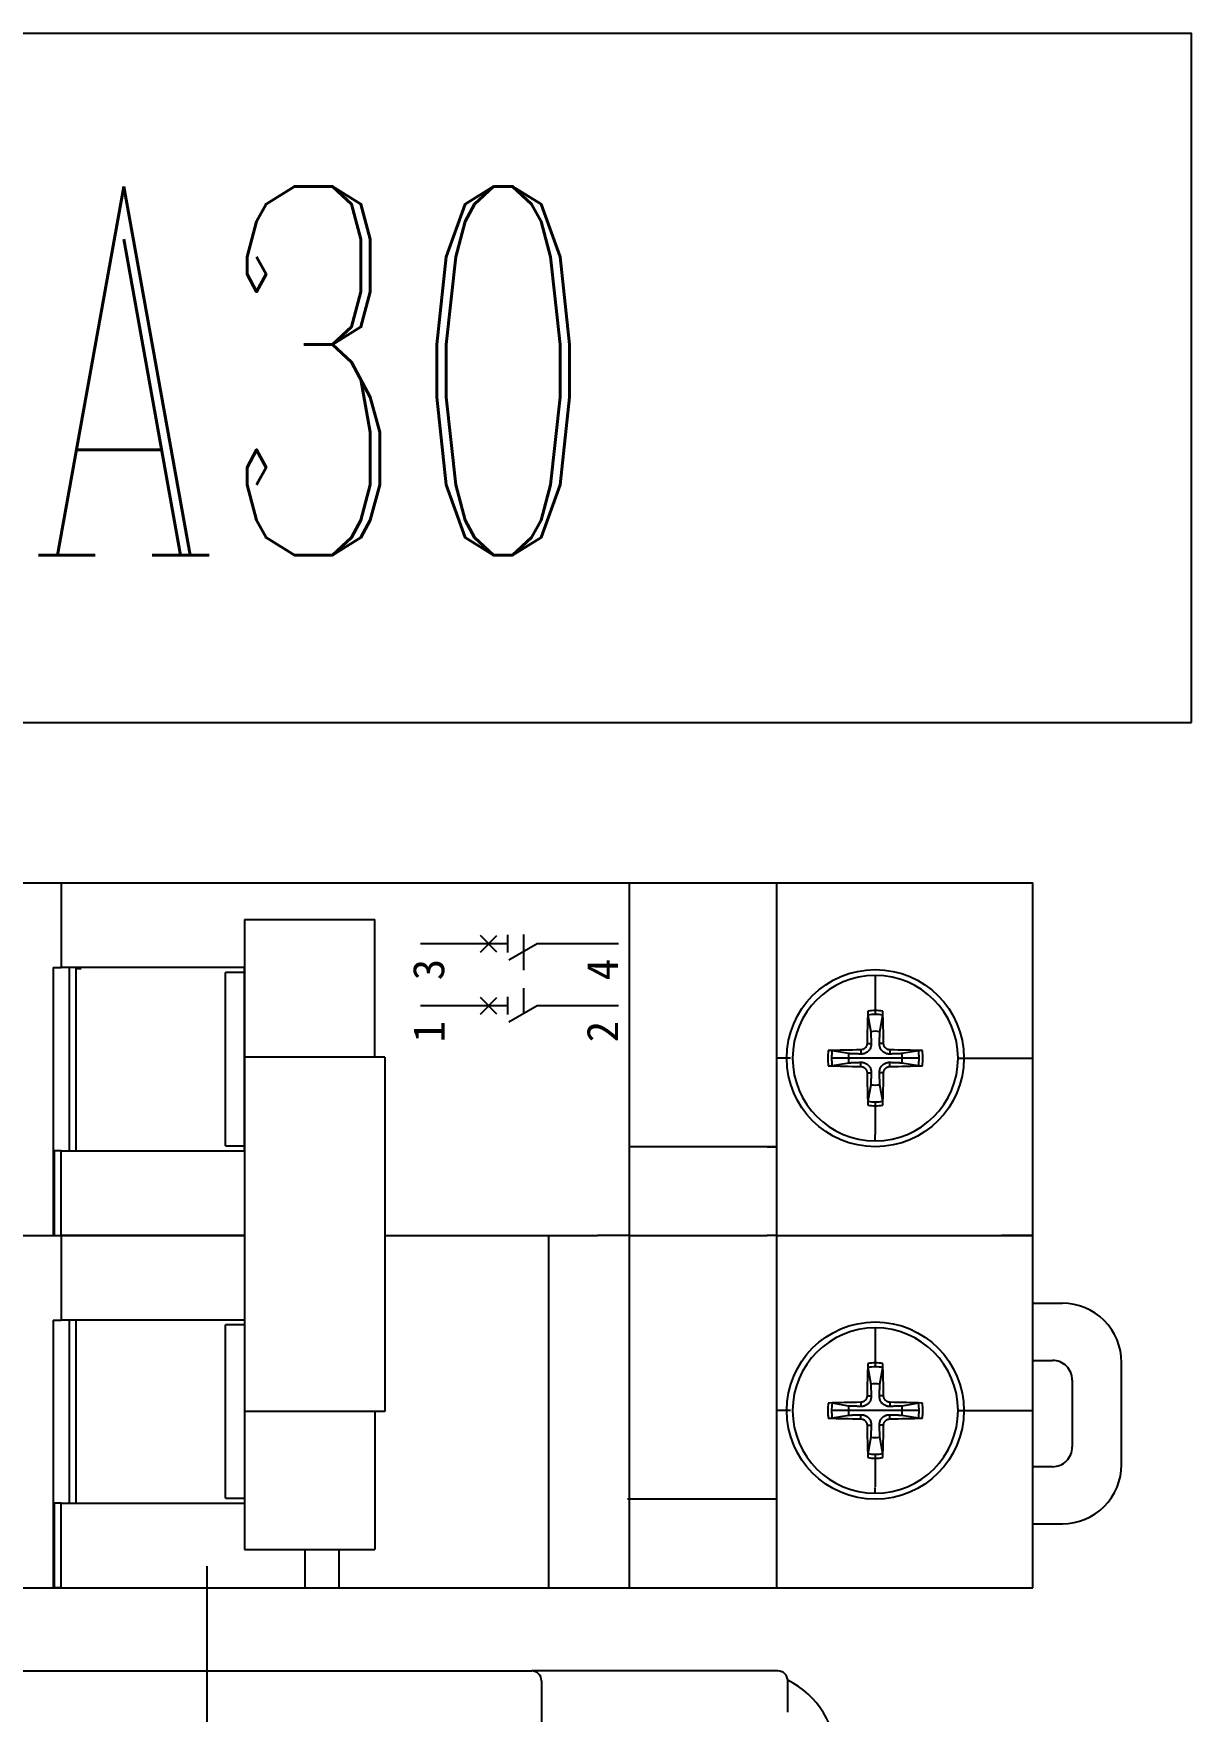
# Model space of a CAD drawing. Extents: x -276 to 10601, y -180 to 3883.
# Drawn here: x 2604 to 2662.8, y 2161.5 to 2246.7 of the extents above; entities that cross this region are included whole.
import ezdxf
from ezdxf.enums import TextEntityAlignment as Align

# ---------------------------------------------------------------- set-up
doc = ezdxf.new("R2010")
doc.units = 0
doc.header["$LTSCALE"] = 10
doc.header["$MEASUREMENT"] = 0
doc.layers.get('0').update_dxf_attribs({"linetype": 'CONTINUOUS'})
doc.layers.add('TEXT', color=2, linetype='CONTINUOUS')
doc.styles.add('CHINA', font='ROMANC.SHX', dxfattribs={"width": 0.8, "bigfont": 'stsl.shx'})

# ---------------------------------------------------------------- blocks, each defined once
blk = doc.blocks.new('MLIBN17G')
for p, q in [((0, 41.95), (0, -41.95)), ((35.8, 41.95), (35.8, -41.95)), ((17.9, 40.35), (17.9, 7.384)), ((13.6, 7.792), (0, 7.792)), ((0, 7.384), (0, 7.723)), ((0, 7.723), (4.3, 7.723)), ((4.3, 7.384), (4.3, 7.723)), ((13.6, 7.792), (13.6, 7.384)), ((31.5, 7.792), (17.9, 7.792)), ((17.9, 7.723), (22.2, 7.723)), ((22.2, 7.384), (22.2, 7.723)), ((31.5, 7.792), (31.5, 7.384)), ((0, 7.384), (4.3, 7.384)), ((4.3, 7.4), (4.3, -1.922)), ((13.6, 6.978), (4.3, 6.978)), ((13.6, -1.922), (13.6, 7.4)), ((17.9, 7.384), (13.6, 7.384)), ((17.9, -1.922), (17.9, 7.4)), ((17.9, 7.4), (17.9, -1.922)), ((17.9, 7.384), (22.2, 7.384)), ((22.2, 7.4), (22.2, -1.922)), ((31.5, 6.978), (22.2, 6.978)), ((31.5, -1.914), (31.5, 7.4)), ((35.8, 7.384), (31.5, 7.384)), ((13.55, 6.65), (4.3, 6.65)), ((31.45, 6.65), (22.2, 6.65)), ((31.45, 6.65), (31.45, 6.38)), ((33.95, -1.922), (1.95, -1.922)), ((1.95, -1.922), (1.95, -8.538)), ((8.95, -9.05), (8.95, -1.922)), ((26.95, -9.05), (26.95, -1.922)), ((33.95, -1.922), (33.95, -8.538)), ((0, -4.993), (1.95, -4.993)), ((1.95, -6.715), (0, -6.715)), ((17.9, -9.05), (17.9, -19.85)), ((17.9, -9.05), (17.9, -19.85)), ((17.9, -9.05), (17.9, -19.85)), ((29.562, -15.296), (29.562, -10.856)), ((32.712, -15.296), (32.712, -10.856)), ((29.143, -13.899), (29.98, -14.736)), ((29.143, -14.736), (29.98, -13.899)), ((32.293, -13.899), (33.13, -14.736)), ((32.293, -14.736), (33.13, -13.899)), ((29.562, -16.784), (28.724, -15.334)), ((29.112, -15.296), (30.012, -15.296)), ((32.712, -16.784), (31.874, -15.334)), ((32.262, -15.296), (33.162, -15.296)), ((30.464, -16.08), (29.155, -16.08)), ((33.189, -16.08), (31.364, -16.08)), ((29.562, -20.914), (29.562, -16.784)), ((32.712, -20.914), (32.712, -16.784)), ((17.9, -17.35), (0, -17.35)), ((17.9, -21.45), (17.9, -19.85)), ((17.9, -21.45), (17.9, -19.85)), ((17.9, -21.45), (17.9, -19.85)), ((17.9, -21.45), (0, -21.45)), ((4.5, -28.45), (4.5, -21.366)), ((17.9, -21.45), (17.9, -28.45)), ((35.8, -21.45), (17.9, -21.45)), ((22.4, -28.45), (22.4, -21.45)), ((0, -28.95), (17.9, -28.95)), ((4.5, -28.95), (4.5, -28.45)), ((9, -29.65), (9, -28.95)), ((17.9, -28.95), (17.9, -28.45)), ((17.9, -28.95), (17.9, -40.35)), ((17.9, -28.95), (35.8, -28.95)), ((22.4, -28.45), (22.4, -28.95)), ((22.4, -28.95), (22.4, -28.45)), ((26.9, -29.65), (26.9, -28.95)), ((8.624, -31.761), (8.768, -32.603)), ((9, -32.584), (9, -31.729)), ((9.232, -32.603), (9.376, -31.761)), ((26.524, -31.761), (26.668, -32.603)), ((26.9, -32.584), (26.9, -31.729)), ((27.132, -32.603), (27.276, -31.761)), ((8.578, -33.206), (8.792, -33.207)), ((9, -33.95), (9, -32.584)), ((9.422, -33.206), (9.208, -33.207)), ((26.478, -33.206), (26.692, -33.207)), ((26.9, -33.95), (26.9, -32.584)), ((27.322, -33.206), (27.108, -33.207)), ((4.8, -33.95), (5.1, -33.95)), ((6.58, -33.95), (5.12, -33.95)), ((6.779, -33.95), (6.58, -33.95)), ((7.653, -33.718), (6.811, -33.574)), ((8.256, -33.528), (8.257, -33.742)), ((9, -35.316), (9, -33.95)), ((9.744, -33.528), (9.743, -33.742)), ((11.189, -33.574), (10.347, -33.718)), ((11.42, -33.95), (11.221, -33.95)), ((12.88, -33.95), (11.42, -33.95)), ((13.2, -33.95), (12.9, -33.95)), ((22.7, -33.95), (23, -33.95)), ((24.48, -33.95), (23.02, -33.95)), ((24.679, -33.95), (24.48, -33.95)), ((25.553, -33.718), (24.711, -33.574)), ((26.156, -33.528), (26.157, -33.742)), ((26.9, -35.316), (26.9, -33.95)), ((27.644, -33.528), (27.643, -33.742)), ((29.089, -33.574), (28.247, -33.718)), ((29.32, -33.95), (29.121, -33.95)), ((30.78, -33.95), (29.32, -33.95)), ((31.1, -33.95), (30.8, -33.95)), ((6.811, -34.326), (7.653, -34.182)), ((8.256, -34.372), (8.257, -34.158)), ((8.578, -34.694), (8.792, -34.693)), ((9.422, -34.694), (9.208, -34.693)), ((9.744, -34.372), (9.743, -34.158)), ((10.347, -34.182), (11.189, -34.326)), ((24.711, -34.326), (25.553, -34.182)), ((26.156, -34.372), (26.157, -34.158)), ((26.478, -34.694), (26.692, -34.693)), ((27.322, -34.694), (27.108, -34.693)), ((27.644, -34.372), (27.643, -34.158)), ((28.247, -34.182), (29.089, -34.326)), ((8.768, -35.297), (8.624, -36.139)), ((9, -36.171), (9, -35.316)), ((9.376, -36.139), (9.232, -35.297)), ((26.668, -35.297), (26.524, -36.139)), ((26.9, -36.171), (26.9, -35.316)), ((27.276, -36.139), (27.132, -35.297)), ((9, -38.15), (9, -41.95)), ((26.9, -38.15), (26.9, -41.95)), ((17.9, -41.95), (17.9, -40.35)), ((17.9, -40.35), (17.9, -41.95)), ((0, -41.95), (35.8, -41.95)), ((3.25, -41.95), (3.25, -43.45)), ((6.15, -42.95), (6.15, -41.95)), ((11.55, -41.95), (11.55, -42.95)), ((14.45, -41.95), (14.45, -43.45)), ((10.55, -43.95), (7.15, -43.95)), ((6.25, -46.45), (11.45, -46.45))]:
    blk.add_line(p, q)
for p, q in [((4.55, -0.946), (13.35, -0.946)), ((4.55, -0.946), (4.55, -1.914)), ((13.35, -1.914), (13.35, -0.946)), ((22.45, -0.946), (31.25, -0.946)), ((22.45, -0.946), (22.45, -1.914)), ((31.25, -1.914), (31.25, -0.946)), ((22.2, -1.914), (31.5, -1.914)), ((8.95, -8.538), (1.95, -8.538)), ((26.95, -9.05), (8.95, -9.05)), ((26.95, -8.538), (33.95, -8.538))]:
    blk.add_line(p, q).dxf.unprotected_set("ltscale", 0)
for points in [[(8.578, -33.206), (8.577, -33.226), (8.575, -33.247), (8.571, -33.267), (8.566, -33.288), (8.56, -33.308), (8.552, -33.328), (8.543, -33.348), (8.533, -33.366), (8.522, -33.384), (8.51, -33.401), (8.496, -33.417), (8.482, -33.432), (8.468, -33.446), (8.452, -33.459), (8.435, -33.472), (8.417, -33.483), (8.398, -33.493), (8.378, -33.502), (8.358, -33.51), (8.338, -33.516), (8.317, -33.521), (8.297, -33.525), (8.276, -33.527), (8.256, -33.528)], [(8.792, -33.207), (8.792, -33.242), (8.79, -33.276), (8.786, -33.31), (8.779, -33.344), (8.771, -33.376), (8.76, -33.409), (8.747, -33.441), (8.731, -33.474), (8.712, -33.507), (8.691, -33.537), (8.668, -33.566), (8.643, -33.593), (8.616, -33.618), (8.587, -33.641), (8.557, -33.662), (8.524, -33.681), (8.491, -33.697), (8.459, -33.71), (8.426, -33.721), (8.394, -33.729), (8.36, -33.736), (8.326, -33.74), (8.292, -33.742), (8.257, -33.742)], [(8.768, -32.603), (8.77, -32.645), (8.771, -32.685), (8.773, -32.722), (8.774, -32.757), (8.776, -32.79), (8.777, -32.822), (8.778, -32.853), (8.779, -32.881), (8.78, -32.909), (8.781, -32.935), (8.782, -32.96), (8.783, -32.984), (8.784, -33.007), (8.785, -33.029), (8.786, -33.05), (8.787, -33.07), (8.787, -33.09), (8.788, -33.108), (8.789, -33.126), (8.79, -33.144), (8.79, -33.16), (8.791, -33.177), (8.791, -33.192), (8.792, -33.207)], [(9.208, -33.207), (9.209, -33.192), (9.209, -33.177), (9.21, -33.16), (9.21, -33.144), (9.211, -33.126), (9.212, -33.108), (9.213, -33.09), (9.213, -33.07), (9.214, -33.05), (9.215, -33.029), (9.216, -33.007), (9.217, -32.984), (9.218, -32.96), (9.219, -32.935), (9.22, -32.909), (9.221, -32.881), (9.222, -32.853), (9.223, -32.822), (9.224, -32.79), (9.226, -32.757), (9.227, -32.722), (9.229, -32.685), (9.23, -32.645), (9.232, -32.603)], [(9.743, -33.742), (9.708, -33.742), (9.674, -33.74), (9.64, -33.736), (9.606, -33.729), (9.574, -33.721), (9.541, -33.71), (9.509, -33.697), (9.476, -33.681), (9.443, -33.662), (9.413, -33.641), (9.384, -33.618), (9.357, -33.593), (9.332, -33.566), (9.309, -33.537), (9.288, -33.507), (9.269, -33.474), (9.253, -33.441), (9.24, -33.409), (9.229, -33.376), (9.221, -33.344), (9.214, -33.31), (9.21, -33.276), (9.208, -33.242), (9.208, -33.207)], [(9.744, -33.528), (9.724, -33.527), (9.703, -33.525), (9.683, -33.521), (9.662, -33.516), (9.642, -33.51), (9.622, -33.502), (9.602, -33.493), (9.584, -33.483), (9.566, -33.472), (9.549, -33.46), (9.533, -33.446), (9.518, -33.432), (9.504, -33.418), (9.491, -33.402), (9.478, -33.385), (9.467, -33.367), (9.457, -33.348), (9.448, -33.328), (9.44, -33.308), (9.434, -33.288), (9.429, -33.267), (9.425, -33.247), (9.423, -33.226), (9.422, -33.206)], [(26.478, -33.206), (26.477, -33.226), (26.475, -33.247), (26.471, -33.267), (26.466, -33.288), (26.46, -33.308), (26.452, -33.328), (26.443, -33.348), (26.433, -33.366), (26.422, -33.384), (26.41, -33.401), (26.396, -33.417), (26.382, -33.432), (26.368, -33.446), (26.352, -33.459), (26.335, -33.472), (26.317, -33.483), (26.298, -33.493), (26.278, -33.502), (26.258, -33.51), (26.238, -33.516), (26.217, -33.521), (26.197, -33.525), (26.176, -33.527), (26.156, -33.528)], [(26.692, -33.207), (26.692, -33.242), (26.69, -33.276), (26.686, -33.31), (26.679, -33.344), (26.671, -33.376), (26.66, -33.409), (26.647, -33.441), (26.631, -33.474), (26.612, -33.507), (26.591, -33.537), (26.568, -33.566), (26.543, -33.593), (26.516, -33.618), (26.487, -33.641), (26.457, -33.662), (26.424, -33.681), (26.391, -33.697), (26.359, -33.71), (26.326, -33.721), (26.294, -33.729), (26.26, -33.736), (26.226, -33.74), (26.192, -33.742), (26.157, -33.742)], [(26.668, -32.603), (26.67, -32.645), (26.671, -32.685), (26.673, -32.722), (26.674, -32.757), (26.676, -32.79), (26.677, -32.822), (26.678, -32.853), (26.679, -32.881), (26.68, -32.909), (26.681, -32.935), (26.682, -32.96), (26.683, -32.984), (26.684, -33.007), (26.685, -33.029), (26.686, -33.05), (26.687, -33.07), (26.687, -33.09), (26.688, -33.108), (26.689, -33.126), (26.69, -33.144), (26.69, -33.16), (26.691, -33.177), (26.691, -33.192), (26.692, -33.207)], [(27.108, -33.207), (27.109, -33.192), (27.109, -33.177), (27.11, -33.16), (27.11, -33.144), (27.111, -33.126), (27.112, -33.108), (27.113, -33.09), (27.113, -33.07), (27.114, -33.05), (27.115, -33.029), (27.116, -33.007), (27.117, -32.984), (27.118, -32.96), (27.119, -32.935), (27.12, -32.909), (27.121, -32.881), (27.122, -32.853), (27.123, -32.822), (27.124, -32.79), (27.126, -32.757), (27.127, -32.722), (27.129, -32.685), (27.13, -32.645), (27.132, -32.603)], [(27.643, -33.742), (27.608, -33.742), (27.574, -33.74), (27.54, -33.736), (27.506, -33.729), (27.474, -33.721), (27.441, -33.71), (27.409, -33.697), (27.376, -33.681), (27.343, -33.662), (27.313, -33.641), (27.284, -33.618), (27.257, -33.593), (27.232, -33.566), (27.209, -33.537), (27.188, -33.507), (27.169, -33.474), (27.153, -33.441), (27.14, -33.409), (27.129, -33.376), (27.121, -33.344), (27.114, -33.31), (27.11, -33.276), (27.108, -33.242), (27.108, -33.207)], [(27.644, -33.528), (27.624, -33.527), (27.603, -33.525), (27.583, -33.521), (27.562, -33.516), (27.542, -33.51), (27.522, -33.502), (27.502, -33.493), (27.484, -33.483), (27.466, -33.472), (27.449, -33.46), (27.433, -33.446), (27.418, -33.432), (27.404, -33.418), (27.391, -33.402), (27.378, -33.385), (27.367, -33.367), (27.357, -33.348), (27.348, -33.328), (27.34, -33.308), (27.334, -33.288), (27.329, -33.267), (27.325, -33.247), (27.323, -33.226), (27.322, -33.206)], [(8.257, -33.742), (8.242, -33.741), (8.227, -33.741), (8.21, -33.74), (8.194, -33.74), (8.176, -33.739), (8.158, -33.738), (8.14, -33.737), (8.12, -33.737), (8.1, -33.736), (8.079, -33.735), (8.057, -33.734), (8.034, -33.733), (8.01, -33.732), (7.985, -33.731), (7.959, -33.73), (7.931, -33.729), (7.903, -33.728), (7.872, -33.727), (7.84, -33.726), (7.807, -33.724), (7.772, -33.723), (7.735, -33.721), (7.695, -33.72), (7.653, -33.718)], [(10.347, -33.718), (10.305, -33.72), (10.265, -33.721), (10.228, -33.723), (10.193, -33.724), (10.16, -33.726), (10.128, -33.727), (10.097, -33.728), (10.069, -33.729), (10.041, -33.73), (10.015, -33.731), (9.99, -33.732), (9.966, -33.733), (9.943, -33.734), (9.921, -33.735), (9.9, -33.736), (9.88, -33.737), (9.86, -33.737), (9.842, -33.738), (9.824, -33.739), (9.806, -33.74), (9.79, -33.74), (9.773, -33.741), (9.758, -33.741), (9.743, -33.742)], [(11.39, -33.568), (11.38, -33.567), (11.37, -33.567), (11.36, -33.567), (11.35, -33.567), (11.341, -33.567), (11.331, -33.567), (11.321, -33.567), (11.312, -33.567), (11.302, -33.567), (11.292, -33.567), (11.282, -33.567), (11.274, -33.567), (11.265, -33.568), (11.256, -33.568), (11.248, -33.568), (11.239, -33.569), (11.231, -33.569), (11.224, -33.57), (11.217, -33.57), (11.211, -33.571), (11.205, -33.572), (11.199, -33.572), (11.194, -33.573), (11.189, -33.574)], [(26.157, -33.742), (26.142, -33.741), (26.127, -33.741), (26.11, -33.74), (26.094, -33.74), (26.076, -33.739), (26.058, -33.738), (26.04, -33.737), (26.02, -33.737), (26, -33.736), (25.979, -33.735), (25.957, -33.734), (25.934, -33.733), (25.91, -33.732), (25.885, -33.731), (25.859, -33.73), (25.831, -33.729), (25.803, -33.728), (25.772, -33.727), (25.74, -33.726), (25.707, -33.724), (25.672, -33.723), (25.635, -33.721), (25.595, -33.72), (25.553, -33.718)], [(28.247, -33.718), (28.205, -33.72), (28.165, -33.721), (28.128, -33.723), (28.093, -33.724), (28.06, -33.726), (28.028, -33.727), (27.997, -33.728), (27.969, -33.729), (27.941, -33.73), (27.915, -33.731), (27.89, -33.732), (27.866, -33.733), (27.843, -33.734), (27.821, -33.735), (27.8, -33.736), (27.78, -33.737), (27.76, -33.737), (27.742, -33.738), (27.724, -33.739), (27.706, -33.74), (27.69, -33.74), (27.673, -33.741), (27.658, -33.741), (27.643, -33.742)], [(29.29, -33.568), (29.28, -33.567), (29.27, -33.567), (29.26, -33.567), (29.25, -33.567), (29.241, -33.567), (29.231, -33.567), (29.221, -33.567), (29.212, -33.567), (29.202, -33.567), (29.192, -33.567), (29.182, -33.567), (29.174, -33.567), (29.165, -33.568), (29.156, -33.568), (29.148, -33.568), (29.139, -33.569), (29.131, -33.569), (29.124, -33.57), (29.117, -33.57), (29.111, -33.571), (29.105, -33.572), (29.099, -33.572), (29.094, -33.573), (29.089, -33.574)], [(7.653, -34.182), (7.695, -34.18), (7.735, -34.179), (7.772, -34.177), (7.807, -34.176), (7.84, -34.174), (7.872, -34.173), (7.903, -34.172), (7.931, -34.171), (7.959, -34.17), (7.985, -34.169), (8.01, -34.168), (8.034, -34.167), (8.057, -34.166), (8.079, -34.165), (8.1, -34.164), (8.12, -34.163), (8.14, -34.163), (8.158, -34.162), (8.176, -34.161), (8.194, -34.16), (8.21, -34.16), (8.227, -34.159), (8.242, -34.159), (8.257, -34.158)], [(8.256, -34.372), (8.276, -34.373), (8.297, -34.375), (8.317, -34.379), (8.338, -34.384), (8.358, -34.39), (8.378, -34.398), (8.398, -34.407), (8.416, -34.417), (8.434, -34.428), (8.451, -34.44), (8.467, -34.454), (8.482, -34.468), (8.496, -34.482), (8.509, -34.498), (8.522, -34.515), (8.533, -34.533), (8.543, -34.552), (8.552, -34.572), (8.56, -34.592), (8.566, -34.612), (8.571, -34.633), (8.575, -34.653), (8.577, -34.674), (8.578, -34.694)], [(8.257, -34.158), (8.292, -34.158), (8.326, -34.16), (8.36, -34.164), (8.394, -34.171), (8.426, -34.179), (8.459, -34.19), (8.491, -34.203), (8.524, -34.219), (8.557, -34.238), (8.587, -34.259), (8.616, -34.282), (8.643, -34.307), (8.668, -34.334), (8.691, -34.363), (8.712, -34.393), (8.731, -34.426), (8.747, -34.459), (8.76, -34.491), (8.771, -34.524), (8.779, -34.556), (8.786, -34.59), (8.79, -34.624), (8.792, -34.658), (8.792, -34.693)], [(8.792, -34.693), (8.791, -34.708), (8.791, -34.723), (8.79, -34.74), (8.79, -34.756), (8.789, -34.774), (8.788, -34.792), (8.787, -34.81), (8.787, -34.83), (8.786, -34.85), (8.785, -34.871), (8.784, -34.893), (8.783, -34.916), (8.782, -34.94), (8.781, -34.965), (8.78, -34.991), (8.779, -35.019), (8.778, -35.047), (8.777, -35.078), (8.776, -35.11), (8.774, -35.143), (8.773, -35.178), (8.771, -35.215), (8.77, -35.255), (8.768, -35.297)], [(9.208, -34.693), (9.208, -34.658), (9.21, -34.624), (9.214, -34.59), (9.221, -34.556), (9.229, -34.524), (9.24, -34.491), (9.253, -34.459), (9.269, -34.426), (9.288, -34.393), (9.309, -34.363), (9.332, -34.334), (9.357, -34.307), (9.384, -34.282), (9.413, -34.259), (9.443, -34.238), (9.476, -34.219), (9.509, -34.203), (9.541, -34.19), (9.574, -34.179), (9.606, -34.171), (9.64, -34.164), (9.674, -34.16), (9.708, -34.158), (9.743, -34.158)], [(9.232, -35.297), (9.23, -35.255), (9.229, -35.215), (9.227, -35.178), (9.226, -35.143), (9.224, -35.11), (9.223, -35.078), (9.222, -35.047), (9.221, -35.019), (9.22, -34.991), (9.219, -34.965), (9.218, -34.94), (9.217, -34.916), (9.216, -34.893), (9.215, -34.871), (9.214, -34.85), (9.213, -34.83), (9.213, -34.81), (9.212, -34.792), (9.211, -34.774), (9.21, -34.756), (9.21, -34.74), (9.209, -34.723), (9.209, -34.708), (9.208, -34.693)], [(9.422, -34.694), (9.423, -34.674), (9.425, -34.653), (9.429, -34.633), (9.434, -34.612), (9.44, -34.592), (9.448, -34.572), (9.457, -34.552), (9.467, -34.534), (9.478, -34.516), (9.49, -34.499), (9.504, -34.483), (9.518, -34.468), (9.532, -34.454), (9.548, -34.441), (9.565, -34.428), (9.583, -34.417), (9.602, -34.407), (9.622, -34.398), (9.642, -34.39), (9.662, -34.384), (9.683, -34.379), (9.703, -34.375), (9.724, -34.373), (9.744, -34.372)], [(9.743, -34.158), (9.758, -34.159), (9.773, -34.159), (9.79, -34.16), (9.806, -34.16), (9.824, -34.161), (9.842, -34.162), (9.86, -34.163), (9.88, -34.163), (9.9, -34.164), (9.921, -34.165), (9.943, -34.166), (9.966, -34.167), (9.99, -34.168), (10.015, -34.169), (10.041, -34.17), (10.069, -34.171), (10.097, -34.172), (10.128, -34.173), (10.16, -34.174), (10.193, -34.176), (10.228, -34.177), (10.265, -34.179), (10.305, -34.18), (10.347, -34.182)], [(24.51, -34.332), (24.52, -34.333), (24.53, -34.333), (24.54, -34.333), (24.55, -34.333), (24.559, -34.333), (24.569, -34.333), (24.579, -34.333), (24.588, -34.333), (24.598, -34.333), (24.608, -34.333), (24.618, -34.333), (24.626, -34.333), (24.635, -34.332), (24.644, -34.332), (24.652, -34.332), (24.661, -34.331), (24.669, -34.331), (24.676, -34.33), (24.683, -34.33), (24.689, -34.329), (24.695, -34.328), (24.701, -34.328), (24.706, -34.327), (24.711, -34.326)], [(25.553, -34.182), (25.595, -34.18), (25.635, -34.179), (25.672, -34.177), (25.707, -34.176), (25.74, -34.174), (25.772, -34.173), (25.803, -34.172), (25.831, -34.171), (25.859, -34.17), (25.885, -34.169), (25.91, -34.168), (25.934, -34.167), (25.957, -34.166), (25.979, -34.165), (26, -34.164), (26.02, -34.163), (26.04, -34.163), (26.058, -34.162), (26.076, -34.161), (26.094, -34.16), (26.11, -34.16), (26.127, -34.159), (26.142, -34.159), (26.157, -34.158)], [(26.156, -34.372), (26.176, -34.373), (26.197, -34.375), (26.217, -34.379), (26.238, -34.384), (26.258, -34.39), (26.278, -34.398), (26.298, -34.407), (26.316, -34.417), (26.334, -34.428), (26.351, -34.44), (26.367, -34.454), (26.382, -34.468), (26.396, -34.482), (26.409, -34.498), (26.422, -34.515), (26.433, -34.533), (26.443, -34.552), (26.452, -34.572), (26.46, -34.592), (26.466, -34.612), (26.471, -34.633), (26.475, -34.653), (26.477, -34.674), (26.478, -34.694)], [(26.157, -34.158), (26.192, -34.158), (26.226, -34.16), (26.26, -34.164), (26.294, -34.171), (26.326, -34.179), (26.359, -34.19), (26.391, -34.203), (26.424, -34.219), (26.457, -34.238), (26.487, -34.259), (26.516, -34.282), (26.543, -34.307), (26.568, -34.334), (26.591, -34.363), (26.612, -34.393), (26.631, -34.426), (26.647, -34.459), (26.66, -34.491), (26.671, -34.524), (26.679, -34.556), (26.686, -34.59), (26.69, -34.624), (26.692, -34.658), (26.692, -34.693)], [(26.692, -34.693), (26.691, -34.708), (26.691, -34.723), (26.69, -34.74), (26.69, -34.756), (26.689, -34.774), (26.688, -34.792), (26.687, -34.81), (26.687, -34.83), (26.686, -34.85), (26.685, -34.871), (26.684, -34.893), (26.683, -34.916), (26.682, -34.94), (26.681, -34.965), (26.68, -34.991), (26.679, -35.019), (26.678, -35.047), (26.677, -35.078), (26.676, -35.11), (26.674, -35.143), (26.673, -35.178), (26.671, -35.215), (26.67, -35.255), (26.668, -35.297)], [(27.108, -34.693), (27.108, -34.658), (27.11, -34.624), (27.114, -34.59), (27.121, -34.556), (27.129, -34.524), (27.14, -34.491), (27.153, -34.459), (27.169, -34.426), (27.188, -34.393), (27.209, -34.363), (27.232, -34.334), (27.257, -34.307), (27.284, -34.282), (27.313, -34.259), (27.343, -34.238), (27.376, -34.219), (27.409, -34.203), (27.441, -34.19), (27.474, -34.179), (27.506, -34.171), (27.54, -34.164), (27.574, -34.16), (27.608, -34.158), (27.643, -34.158)], [(27.132, -35.297), (27.13, -35.255), (27.129, -35.215), (27.127, -35.178), (27.126, -35.143), (27.124, -35.11), (27.123, -35.078), (27.122, -35.047), (27.121, -35.019), (27.12, -34.991), (27.119, -34.965), (27.118, -34.94), (27.117, -34.916), (27.116, -34.893), (27.115, -34.871), (27.114, -34.85), (27.113, -34.83), (27.113, -34.81), (27.112, -34.792), (27.111, -34.774), (27.11, -34.756), (27.11, -34.74), (27.109, -34.723), (27.109, -34.708), (27.108, -34.693)], [(27.322, -34.694), (27.323, -34.674), (27.325, -34.653), (27.329, -34.633), (27.334, -34.612), (27.34, -34.592), (27.348, -34.572), (27.357, -34.552), (27.367, -34.534), (27.378, -34.516), (27.39, -34.499), (27.404, -34.483), (27.418, -34.468), (27.432, -34.454), (27.448, -34.441), (27.465, -34.428), (27.483, -34.417), (27.502, -34.407), (27.522, -34.398), (27.542, -34.39), (27.562, -34.384), (27.583, -34.379), (27.603, -34.375), (27.624, -34.373), (27.644, -34.372)], [(27.643, -34.158), (27.658, -34.159), (27.673, -34.159), (27.69, -34.16), (27.706, -34.16), (27.724, -34.161), (27.742, -34.162), (27.76, -34.163), (27.78, -34.163), (27.8, -34.164), (27.821, -34.165), (27.843, -34.166), (27.866, -34.167), (27.89, -34.168), (27.915, -34.169), (27.941, -34.17), (27.969, -34.171), (27.997, -34.172), (28.028, -34.173), (28.06, -34.174), (28.093, -34.176), (28.128, -34.177), (28.165, -34.179), (28.205, -34.18), (28.247, -34.182)]]:
    blk.add_lwpolyline(points)
for centre in [(9, -33.95), (26.9, -33.95)]:
    blk.add_circle(centre, 4.5)
for centre, radius, start, end in [((9, -33.95), 4.2, 90, 180), ((9, -33.95), 4.2, 0, 90), ((26.9, -33.95), 4.2, 90, 180), ((26.9, -33.95), 4.2, 0, 90), ((9, -33.949), 2.419, 80.90594, 99.09404), ((26.9, -33.949), 2.419, 80.90594, 99.09404), ((9, -33.953), 2.224, 90.00314, 99.74458), ((9, -33.953), 2.224, 80.25543, 89.99686), ((26.9, -33.953), 2.224, 90.00314, 99.74458), ((26.9, -33.953), 2.224, 80.25543, 89.99686), ((9, -33.95), 1.366, 90, 99.76664), ((9, -33.95), 1.366, 80.23336, 90), ((26.9, -33.95), 1.366, 90, 99.76664), ((26.9, -33.95), 1.366, 80.23336, 90), ((9, -33.95), 4.2, 180, 270), ((8.999, -33.95), 2.418, 170.90452, 180.00137), ((8.999, -33.95), 2.418, 179.99859, 189.09545), ((9.003, -33.95), 2.224, 170.25543, 179.99686), ((9.003, -33.95), 2.224, 180.00314, 189.74458), ((9, -33.95), 1.366, 170.23336, 189.76664), ((9, -33.95), 4.2, 270, 0), ((9, -33.95), 1.366, 350.23336, 9.76664), ((8.997, -33.95), 2.224, 0.00314, 9.74458), ((8.997, -33.95), 2.224, 350.25543, 359.99686), ((9.001, -33.95), 2.418, 359.99859, 9.09545), ((9.001, -33.95), 2.418, 350.90452, 0.00137), ((26.9, -33.95), 4.2, 180, 270), ((26.899, -33.95), 2.418, 170.90452, 180.00137), ((26.899, -33.95), 2.418, 179.99859, 189.09545), ((26.903, -33.95), 2.224, 170.25543, 179.99686), ((26.903, -33.95), 2.224, 180.00314, 189.74458), ((26.9, -33.95), 1.366, 170.23336, 189.76664), ((26.9, -33.95), 4.2, 270, 0), ((26.9, -33.95), 1.366, 350.23336, 9.76664), ((26.897, -33.95), 2.224, 0.00314, 9.74458), ((26.897, -33.95), 2.224, 350.25543, 359.99686), ((26.901, -33.95), 2.418, 359.99859, 9.09545), ((26.901, -33.95), 2.418, 350.90452, 0.00137), ((9, -33.95), 1.366, 260.23336, 270), ((9, -33.95), 1.366, 270, 279.76664), ((26.9, -33.95), 1.366, 260.23336, 270), ((26.9, -33.95), 1.366, 270, 279.76664), ((9, -33.951), 2.419, 260.90594, 279.09404), ((9, -33.947), 2.224, 260.25543, 269.99686), ((9, -33.947), 2.224, 270.00314, 279.74458), ((26.9, -33.951), 2.419, 260.90594, 279.09404), ((26.9, -33.947), 2.224, 260.25543, 269.99686), ((26.9, -33.947), 2.224, 270.00314, 279.74458), ((6.25, -43.45), 3, 180, 225), ((7.15, -42.95), 1, 180, 225), ((10.55, -42.95), 1, 315, 0), ((11.45, -43.45), 3, 315, 0), ((7.15, -42.95), 1, 225, 269.99999), ((10.55, -42.95), 1, 270, 315), ((6.25, -43.45), 3, 225, 270), ((11.45, -43.45), 3, 270, 315)]:
    blk.add_arc(centre, radius, start, end)
for centre, major_axis, start_param, end_param in [((9.267, -33.951), (-0.052, -7.993), 4.409166, 4.619534), ((8.733, -33.951), (-0.052, 7.993), 4.805244, 5.015612), ((27.167, -33.951), (-0.052, -7.993), 4.409166, 4.619534), ((26.633, -33.951), (-0.052, 7.993), 4.805244, 5.015612), ((9.001, -34.217), (-7.993, -0.052), 4.805244, 5.015612), ((8.999, -34.217), (-7.993, 0.052), 4.409166, 4.619534), ((26.901, -34.217), (-7.993, -0.052), 4.805244, 5.015612), ((26.899, -34.217), (-7.993, 0.052), 4.409166, 4.619534), ((9.001, -33.683), (7.993, -0.052), 4.409166, 4.619534), ((9.267, -33.949), (0.052, -7.993), 4.805244, 5.015612), ((8.733, -33.949), (0.052, 7.993), 4.409166, 4.619534), ((8.999, -33.683), (7.993, 0.052), 4.805244, 5.015612), ((26.901, -33.683), (7.993, -0.052), 4.409166, 4.619534), ((27.167, -33.949), (0.052, -7.993), 4.805244, 5.015612), ((26.633, -33.949), (0.052, 7.993), 4.409166, 4.619534), ((26.899, -33.683), (7.993, 0.052), 4.805244, 5.015612)]:
    blk.add_ellipse(centre, major_axis=major_axis, ratio=0.087156, start_param=start_param, end_param=end_param)
at = {"char_height": 1.6, "width": 1.8, "attachment_point": 5}
for s, insert in [('1', (28.251, -11.276)), ('3', (31.401, -11.276)), ('2', (28.251, -20.091)), ('4', (31.401, -20.091))]:
    blk.add_mtext(s, dxfattribs=dict(at, insert=insert))
blk = doc.blocks.new('MLIBM60A')
at = {"color": 7}
for p, q in [((43, 16.5), (43, -16.5)), ((42.5, -17), (0.5, -17)), ((43, -29), (43, -16.5)), ((40.9, -29.5), (42.5, -29.5))]:
    blk.add_line(p, q, dxfattribs=at)
blk.add_line((48.32, 0), (-4.74, 0))
for centre, radius, end in [((42.5, -16.5), 0.5, 0), ((38.5, -27.5), 4.5, 333.62643), ((42.5, -29), 0.5, 0)]:
    blk.add_arc(centre, radius, 270, end, dxfattribs=at)
blk = doc.blocks.new('A$C5D0B725F')
at = {"ltscale": 0.5}
blk.add_lwpolyline([(100, 0), (100, 35), (0, 35), (0, 0)], close=True, dxfattribs=at)
at = {"layer": 'TEXT', "style": 'CHINA', "width": 0.6}
blk.add_text('PA30', height=18.7281, dxfattribs=at).set_placement((50.121, 8.505), align=Align.CENTER)

msp = doc.modelspace()

# ---------------------------------------------------------------- block references
at = {"ltscale": 0.5}
msp.add_blockref('A$C5D0B725F', (2562.809, 2211.691), dxfattribs=at)
at = {"ltscale": 0.5, "rotation": 90}
for name, p in [('MLIBN17G', (2612.809, 2167.744)), ('MLIBM60A', (2612.809, 2120.518))]:
    msp.add_blockref(name, p, dxfattribs=at)

doc.saveas('drawing.dxf')
